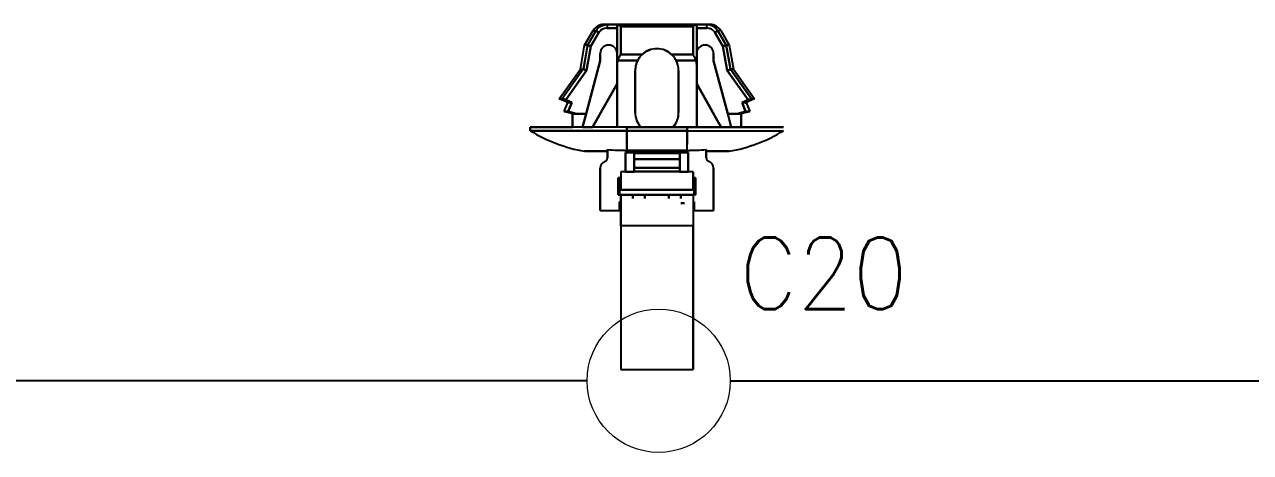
# Model space of a CAD drawing. Header units: inches. Extents: x 47316 to 59086, y 3141 to 11743.
# Drawn here: x 51262.95 to 51305.76, y 4502.05 to 4516.98 of the extents above; entities that cross this region are included whole.
import ezdxf

# ---------------------------------------------------------------- set-up
doc = ezdxf.new("R2010")
doc.units = ezdxf.units.IN
doc.header["$MEASUREMENT"] = 0
doc.layers.add('_BLACK_HOLE', color=7, linetype='Continuous')
doc.styles.get("Standard").update_dxf_attribs({"font": ''})
doc.styles.get('Standard').set_extended_font_data('SimSun')
doc.linetypes.add('_VH_OTCON', pattern='A,0.0001,[7,VeSys.shx,S=0.1,R=0,X=0,Y=0],-0.4,[7,VeSys.shx,S=0.1,R=0,X=0,Y=0],-0.4,["X",Standard,S=1,R=0,X=-0.5,Y=-0.5],-0.0001,[7,VeSys.shx,S=0.1,R=0,X=0,Y=0],-0.4', length=1.2002)

msp = doc.modelspace()

# ---------------------------------------------------------------- linework, layer by layer
at = {"layer": '_BLACK_HOLE', "ltscale": 0.034946}
for p, q in [((51282.509, 4516.26), (51282.807, 4516.767)), ((51287.262, 4516.767), (51287.56, 4516.26))]:
    msp.add_line(p, q, dxfattribs=at)
at = {"layer": '_BLACK_HOLE', "ltscale": 0.034208}
for p, q in [((51282.906, 4516.756), (51282.613, 4516.26)), ((51287.163, 4516.756), (51287.455, 4516.26))]:
    msp.add_line(p, q, dxfattribs=at)
at = {"layer": '_BLACK_HOLE', "ltscale": 0.034163}
for p, q in [((51282.906, 4516.756), (51282.616, 4516.259)), ((51287.453, 4516.259), (51287.163, 4516.756))]:
    msp.add_line(p, q, dxfattribs=at)
at = {"layer": '_BLACK_HOLE', "ltscale": 0.0329}
for p, q in [((51282.728, 4516.218), (51283.008, 4516.696)), ((51283.008, 4516.696), (51282.728, 4516.218)), ((51287.341, 4516.218), (51287.06, 4516.696)), ((51287.06, 4516.696), (51287.341, 4516.218))]:
    msp.add_line(p, q, dxfattribs=at)
at = {"layer": '_BLACK_HOLE', "ltscale": 0.00587}
msp.add_line((51282.807, 4516.768), (51282.905, 4516.756), dxfattribs=at)
at = {"layer": '_BLACK_HOLE', "ltscale": 0.005865}
for p, q in [((51282.906, 4516.756), (51282.807, 4516.768)), ((51287.261, 4516.768), (51287.163, 4516.756))]:
    msp.add_line(p, q, dxfattribs=at)
at = {"layer": '_BLACK_HOLE'}
for p, q in [((51282.905, 4516.756), (51282.977, 4516.848)), ((51282.906, 4516.756), (51282.962, 4516.833)), ((51282.962, 4516.833), (51283.033, 4516.894)), ((51282.977, 4516.848), (51283.07, 4516.917)), ((51283.033, 4516.894), (51283.136, 4516.947)), ((51283.07, 4516.917), (51283.177, 4516.96)), ((51283.136, 4516.947), (51283.292, 4516.975)), ((51283.177, 4516.96), (51283.292, 4516.975)), ((51286.776, 4516.975), (51286.892, 4516.96)), ((51286.776, 4516.975), (51286.89, 4516.961)), ((51286.89, 4516.961), (51286.997, 4516.918)), ((51286.892, 4516.96), (51287, 4516.916)), ((51286.997, 4516.918), (51287.074, 4516.865)), ((51287, 4516.916), (51287.092, 4516.847)), ((51287.074, 4516.865), (51287.163, 4516.756)), ((51287.092, 4516.847), (51287.163, 4516.756)), ((51284.524, 4515.936), (51284.675, 4516.043)), ((51284.675, 4516.043), (51284.761, 4516.083)), ((51285.308, 4516.083), (51285.394, 4516.043)), ((51285.394, 4516.043), (51285.544, 4515.936))]:
    msp.add_line(p, q, dxfattribs=at)
at = {"layer": '_BLACK_HOLE', "ltscale": 0.007092}
for p, q in [((51282.906, 4516.756), (51283.008, 4516.696)), ((51283.008, 4516.696), (51282.906, 4516.756)), ((51287.06, 4516.696), (51287.163, 4516.756)), ((51287.163, 4516.756), (51287.06, 4516.696))]:
    msp.add_line(p, q, dxfattribs=at)
at = {"layer": '_BLACK_HOLE', "ltscale": 0.007248}
msp.add_line((51283.292, 4516.975), (51283.17, 4516.975), dxfattribs=at)
at = {"layer": '_BLACK_HOLE', "ltscale": 0.001605}
msp.add_line((51283.204, 4516.975), (51283.177, 4516.975), dxfattribs=at)
at = {"layer": '_BLACK_HOLE', "ltscale": 0.006183}
msp.add_line((51283.188, 4516.975), (51283.292, 4516.975), dxfattribs=at)
at = {"layer": '_BLACK_HOLE', "ltscale": 0.004422}
msp.add_line((51283.292, 4516.975), (51283.218, 4516.975), dxfattribs=at)
at = {"layer": '_BLACK_HOLE', "ltscale": 0.012915}
msp.add_line((51283.218, 4516.975), (51283.435, 4516.975), dxfattribs=at)
at = {"layer": '_BLACK_HOLE', "ltscale": 0.020941}
for p, q in [((51283.292, 4516.975), (51283.645, 4516.975)), ((51283.645, 4516.975), (51283.292, 4516.975)), ((51283.292, 4516.849), (51283.645, 4516.849)), ((51283.645, 4516.849), (51283.292, 4516.849)), ((51286.424, 4516.975), (51286.776, 4516.975)), ((51286.776, 4516.975), (51286.424, 4516.975)), ((51286.776, 4516.849), (51286.424, 4516.849)), ((51286.424, 4516.849), (51286.776, 4516.849))]:
    msp.add_line(p, q, dxfattribs=at)
at = {"layer": '_BLACK_HOLE', "ltscale": 0.0075}
for p, q in [((51283.292, 4516.975), (51283.292, 4516.849)), ((51283.292, 4516.975), (51283.292, 4516.849)), ((51286.424, 4516.975), (51286.424, 4516.849)), ((51286.776, 4516.849), (51286.776, 4516.975)), ((51286.776, 4516.849), (51286.776, 4516.975)), ((51280.614, 4513.271), (51280.614, 4513.397)), ((51280.614, 4513.397), (51280.614, 4513.271)), ((51283.982, 4513.397), (51283.982, 4513.271)), ((51283.982, 4513.271), (51283.982, 4513.397)), ((51286.087, 4513.271), (51286.087, 4513.397)), ((51286.087, 4513.397), (51286.087, 4513.271)), ((51284.192, 4510.913), (51284.192, 4511.039)), ((51284.192, 4511.039), (51284.192, 4510.913)), ((51284.613, 4511.039), (51284.613, 4510.913)), ((51284.613, 4510.913), (51284.613, 4511.039)), ((51285.455, 4510.913), (51285.455, 4511.039)), ((51285.455, 4511.039), (51285.455, 4510.913)), ((51285.874, 4510.746), (51286, 4510.746)), ((51286, 4510.746), (51285.874, 4510.746)), ((51285.876, 4511.039), (51285.876, 4510.913)), ((51285.876, 4510.913), (51285.876, 4511.039))]:
    msp.add_line(p, q, dxfattribs=at)
at = {"layer": '_BLACK_HOLE', "ltscale": 0.012512}
for p, q in [((51283.435, 4516.975), (51283.646, 4516.975)), ((51286.423, 4516.975), (51286.633, 4516.975))]:
    msp.add_line(p, q, dxfattribs=at)
at = {"layer": '_BLACK_HOLE', "ltscale": 0.082565}
for p, q in [((51283.645, 4515.585), (51283.645, 4516.975)), ((51283.645, 4516.975), (51283.645, 4515.585)), ((51286.424, 4516.975), (51286.424, 4515.585)), ((51286.424, 4515.585), (51286.424, 4516.975))]:
    msp.add_line(p, q, dxfattribs=at)
at = {"layer": '_BLACK_HOLE', "ltscale": 0.000995}
for p, q in [((51283.645, 4516.975), (51283.662, 4516.975)), ((51283.662, 4516.975), (51283.645, 4516.975)), ((51286.407, 4516.975), (51286.424, 4516.975)), ((51286.424, 4516.975), (51286.407, 4516.975))]:
    msp.add_line(p, q, dxfattribs=at)
at = {"layer": '_BLACK_HOLE', "ltscale": 0.000399}
msp.add_line((51283.667, 4516.975), (51283.66, 4516.975), dxfattribs=at)
at = {"layer": '_BLACK_HOLE', "ltscale": 0.163214}
msp.add_line((51283.66, 4516.975), (51286.409, 4516.975), dxfattribs=at)
at = {"layer": '_BLACK_HOLE', "ltscale": 0.163013}
msp.add_line((51286.407, 4516.975), (51283.662, 4516.975), dxfattribs=at)
at = {"layer": '_BLACK_HOLE', "ltscale": 0.15}
for p, q in [((51283.771, 4516.912), (51286.297, 4516.912)), ((51286.297, 4516.912), (51283.771, 4516.912)), ((51286.297, 4511.839), (51283.771, 4511.839)), ((51286.297, 4511.839), (51283.771, 4511.839)), ((51283.771, 4511.208), (51286.297, 4511.208)), ((51286.297, 4511.208), (51283.771, 4511.208)), ((51286.297, 4509.949), (51283.771, 4509.949)), ((51286.297, 4509.949), (51283.771, 4509.949)), ((51283.771, 4504.949), (51286.297, 4504.949))]:
    msp.add_line(p, q, dxfattribs=at)
at = {"layer": '_BLACK_HOLE', "ltscale": 0.057954}
for p, q in [((51283.771, 4516.912), (51283.771, 4515.936)), ((51283.771, 4515.936), (51283.771, 4516.912)), ((51286.297, 4515.936), (51286.297, 4516.912)), ((51286.297, 4516.912), (51286.297, 4515.936))]:
    msp.add_line(p, q, dxfattribs=at)
at = {"layer": '_BLACK_HOLE', "ltscale": 0.052501}
msp.add_line((51286.424, 4516.849), (51286.424, 4515.965), dxfattribs=at)
at = {"layer": '_BLACK_HOLE', "ltscale": 0.015717}
msp.add_line((51286.898, 4516.975), (51286.633, 4516.975), dxfattribs=at)
at = {"layer": '_BLACK_HOLE', "ltscale": 0.015729}
msp.add_line((51286.633, 4516.975), (51286.898, 4516.975), dxfattribs=at)
at = {"layer": '_BLACK_HOLE', "ltscale": 0.005864}
msp.add_line((51287.261, 4516.768), (51287.163, 4516.756), dxfattribs=at)
at = {"layer": '_BLACK_HOLE', "ltscale": 0.05076}
for p, q in [((51282.361, 4515.418), (51282.509, 4516.26)), ((51287.56, 4516.26), (51287.707, 4515.418))]:
    msp.add_line(p, q, dxfattribs=at)
at = {"layer": '_BLACK_HOLE', "ltscale": 0.050769}
msp.add_line((51282.616, 4516.259), (51282.465, 4515.418), dxfattribs=at)
at = {"layer": '_BLACK_HOLE', "ltscale": 0.050773}
for p, q in [((51282.616, 4516.259), (51282.468, 4515.417)), ((51287.601, 4515.417), (51287.453, 4516.259)), ((51287.453, 4516.259), (51287.601, 4515.417))]:
    msp.add_line(p, q, dxfattribs=at)
at = {"layer": '_BLACK_HOLE', "ltscale": 0.006219}
msp.add_line((51282.613, 4516.26), (51282.509, 4516.26), dxfattribs=at)
at = {"layer": '_BLACK_HOLE', "ltscale": 0.006223}
for p, q in [((51282.509, 4516.26), (51282.613, 4516.26)), ((51287.56, 4516.26), (51287.455, 4516.26)), ((51287.56, 4516.26), (51287.455, 4516.26))]:
    msp.add_line(p, q, dxfattribs=at)
at = {"layer": '_BLACK_HOLE', "ltscale": 0.051095}
for p, q in [((51282.579, 4515.371), (51282.728, 4516.218)), ((51282.728, 4516.218), (51282.579, 4515.371)), ((51287.49, 4515.371), (51287.341, 4516.218)), ((51287.341, 4516.218), (51287.49, 4515.371))]:
    msp.add_line(p, q, dxfattribs=at)
at = {"layer": '_BLACK_HOLE', "ltscale": 0.000128}
for p, q in [((51282.613, 4516.26), (51282.616, 4516.26)), ((51282.616, 4516.26), (51282.613, 4516.26)), ((51287.453, 4516.26), (51287.455, 4516.26))]:
    msp.add_line(p, q, dxfattribs=at)
at = {"layer": '_BLACK_HOLE', "ltscale": 0.00266}
for p, q in [((51282.616, 4516.259), (51282.658, 4516.244)), ((51287.411, 4516.244), (51287.453, 4516.259))]:
    msp.add_line(p, q, dxfattribs=at)
at = {"layer": '_BLACK_HOLE', "ltscale": 0.002806}
for p, q in [((51282.66, 4516.243), (51282.616, 4516.259)), ((51287.453, 4516.259), (51287.409, 4516.243))]:
    msp.add_line(p, q, dxfattribs=at)
at = {"layer": '_BLACK_HOLE', "ltscale": 0.004276}
for p, q in [((51282.66, 4516.243), (51282.728, 4516.218)), ((51282.728, 4516.218), (51282.66, 4516.243)), ((51287.409, 4516.243), (51287.341, 4516.218)), ((51287.341, 4516.218), (51287.409, 4516.243))]:
    msp.add_line(p, q, dxfattribs=at)
at = {"layer": '_BLACK_HOLE', "ltscale": 0.014999}
for p, q in [((51283.056, 4515.965), (51283.056, 4515.712)), ((51283.056, 4515.965), (51283.056, 4515.712)), ((51283.056, 4515.712), (51283.056, 4515.965)), ((51287.013, 4515.965), (51287.013, 4515.712)), ((51287.013, 4515.712), (51287.013, 4515.965))]:
    msp.add_line(p, q, dxfattribs=at)
at = {"layer": '_BLACK_HOLE', "ltscale": 0.002635}
for p, q in [((51283.667, 4515.726), (51283.682, 4515.768)), ((51286.387, 4515.768), (51286.402, 4515.726))]:
    msp.add_line(p, q, dxfattribs=at)
at = {"layer": '_BLACK_HOLE', "ltscale": 0.002634}
for p, q in [((51283.682, 4515.768), (51283.667, 4515.726)), ((51286.402, 4515.726), (51286.387, 4515.768))]:
    msp.add_line(p, q, dxfattribs=at)
at = {"layer": '_BLACK_HOLE', "ltscale": 0.044711}
for p, q in [((51283.771, 4515.936), (51284.524, 4515.936)), ((51284.524, 4515.936), (51283.771, 4515.936)), ((51285.544, 4515.936), (51286.297, 4515.936)), ((51286.297, 4515.936), (51285.544, 4515.936))]:
    msp.add_line(p, q, dxfattribs=at)
at = {"layer": '_BLACK_HOLE', "ltscale": 0.000598}
msp.add_line((51284.524, 4515.936), (51284.517, 4515.929), dxfattribs=at)
at = {"layer": '_BLACK_HOLE', "ltscale": 0.001863}
msp.add_line((51285.567, 4515.915), (51285.544, 4515.937), dxfattribs=at)
at = {"layer": '_BLACK_HOLE', "ltscale": 0.000505}
msp.add_line((51285.544, 4515.936), (51285.551, 4515.93), dxfattribs=at)
at = {"layer": '_BLACK_HOLE', "ltscale": 0.005516}
msp.add_line((51286.424, 4515.965), (51286.424, 4515.872), dxfattribs=at)
at = {"layer": '_BLACK_HOLE', "ltscale": 0.008279}
msp.add_line((51286.424, 4515.872), (51286.424, 4515.733), dxfattribs=at)
at = {"layer": '_BLACK_HOLE', "ltscale": 0.075271}
for p, q in [((51281.625, 4514.386), (51282.361, 4515.418)), ((51282.465, 4515.418), (51281.728, 4514.386)), ((51288.34, 4514.386), (51287.604, 4515.418)), ((51287.604, 4515.418), (51288.34, 4514.386)), ((51287.707, 4515.418), (51288.444, 4514.386))]:
    msp.add_line(p, q, dxfattribs=at)
at = {"layer": '_BLACK_HOLE', "ltscale": 0.075264}
msp.add_line((51282.465, 4515.418), (51281.729, 4514.386), dxfattribs=at)
at = {"layer": '_BLACK_HOLE', "ltscale": 0.074459}
for p, q in [((51281.85, 4514.35), (51282.579, 4515.371)), ((51282.579, 4515.371), (51281.85, 4514.35)), ((51288.218, 4514.35), (51287.49, 4515.371)), ((51287.49, 4515.371), (51288.218, 4514.35))]:
    msp.add_line(p, q, dxfattribs=at)
at = {"layer": '_BLACK_HOLE', "ltscale": 0.006165}
for p, q in [((51282.361, 4515.418), (51282.465, 4515.418)), ((51282.361, 4515.418), (51282.465, 4515.418)), ((51281.625, 4514.386), (51281.728, 4514.386))]:
    msp.add_line(p, q, dxfattribs=at)
at = {"layer": '_BLACK_HOLE', "ltscale": 0.002621}
for p, q in [((51282.509, 4515.4), (51282.468, 4515.417)), ((51282.468, 4515.417), (51282.509, 4515.4)), ((51287.601, 4515.417), (51287.56, 4515.4)), ((51287.56, 4515.4), (51287.601, 4515.417))]:
    msp.add_line(p, q, dxfattribs=at)
at = {"layer": '_BLACK_HOLE', "ltscale": 0.000205}
for p, q in [((51282.512, 4515.399), (51282.509, 4515.4)), ((51282.509, 4515.4), (51282.512, 4515.399)), ((51287.56, 4515.4), (51287.557, 4515.399)), ((51287.557, 4515.399), (51287.56, 4515.4))]:
    msp.add_line(p, q, dxfattribs=at)
at = {"layer": '_BLACK_HOLE', "ltscale": 0.004321}
for p, q in [((51282.579, 4515.371), (51282.512, 4515.399)), ((51282.512, 4515.399), (51282.579, 4515.371)), ((51287.557, 4515.399), (51287.49, 4515.371)), ((51287.49, 4515.371), (51287.557, 4515.399))]:
    msp.add_line(p, q, dxfattribs=at)
at = {"layer": '_BLACK_HOLE', "ltscale": 0.11383}
for p, q in [((51283.056, 4515.712), (51282.563, 4513.86)), ((51282.563, 4513.86), (51283.056, 4515.712)), ((51287.013, 4515.712), (51287.506, 4513.86)), ((51287.506, 4513.86), (51287.013, 4515.712))]:
    msp.add_line(p, q, dxfattribs=at)
at = {"layer": '_BLACK_HOLE', "ltscale": 0.039936}
for p, q in [((51283.645, 4515.585), (51283.645, 4514.913)), ((51283.645, 4514.913), (51283.645, 4515.585)), ((51286.424, 4514.913), (51286.424, 4515.585)), ((51286.424, 4515.585), (51286.424, 4514.913))]:
    msp.add_line(p, q, dxfattribs=at)
at = {"layer": '_BLACK_HOLE', "ltscale": 0.041339}
for p, q in [((51284.363, 4515.726), (51283.667, 4515.726)), ((51283.667, 4515.726), (51284.363, 4515.726)), ((51286.402, 4515.726), (51285.706, 4515.726)), ((51285.706, 4515.726), (51286.402, 4515.726))]:
    msp.add_line(p, q, dxfattribs=at)
at = {"layer": '_BLACK_HOLE', "ltscale": 0.0875}
for p, q in [((51284.277, 4513.902), (51284.277, 4515.376)), ((51284.277, 4515.376), (51284.277, 4513.902)), ((51284.277, 4515.376), (51284.277, 4513.902)), ((51285.792, 4515.376), (51285.792, 4513.902)), ((51285.792, 4513.902), (51285.792, 4515.376)), ((51287.981, 4513.397), (51289.455, 4513.397))]:
    msp.add_line(p, q, dxfattribs=at)
at = {"layer": '_BLACK_HOLE', "ltscale": 0.048712}
msp.add_line((51286.424, 4515.733), (51286.424, 4514.913), dxfattribs=at)
at = {"layer": '_BLACK_HOLE', "ltscale": 0.006168}
for p, q in [((51287.604, 4515.418), (51287.707, 4515.418)), ((51287.707, 4515.418), (51287.604, 4515.418))]:
    msp.add_line(p, q, dxfattribs=at)
at = {"layer": '_BLACK_HOLE', "ltscale": 0.064963}
msp.add_line((51283.107, 4513.96), (51283.645, 4514.913), dxfattribs=at)
at = {"layer": '_BLACK_HOLE', "ltscale": 0.061156}
for p, q in [((51283.645, 4514.913), (51283.139, 4514.016)), ((51286.93, 4514.016), (51286.424, 4514.913))]:
    msp.add_line(p, q, dxfattribs=at)
at = {"layer": '_BLACK_HOLE', "ltscale": 0.061161}
msp.add_line((51283.139, 4514.016), (51283.645, 4514.913), dxfattribs=at)
at = {"layer": '_BLACK_HOLE', "ltscale": 0.089999}
for p, q in [((51283.645, 4514.913), (51283.645, 4513.397)), ((51283.645, 4513.397), (51283.645, 4514.913)), ((51286.424, 4513.397), (51286.424, 4514.913)), ((51286.424, 4514.913), (51286.424, 4513.397))]:
    msp.add_line(p, q, dxfattribs=at)
at = {"layer": '_BLACK_HOLE', "ltscale": 0.065039}
msp.add_line((51286.424, 4514.913), (51286.962, 4513.959), dxfattribs=at)
at = {"layer": '_BLACK_HOLE', "ltscale": 0.06116}
msp.add_line((51286.424, 4514.913), (51286.93, 4514.016), dxfattribs=at)
at = {"layer": '_BLACK_HOLE', "ltscale": 0.040697}
msp.add_line((51286.424, 4514.756), (51286.424, 4514.071), dxfattribs=at)
at = {"layer": '_BLACK_HOLE', "ltscale": 0.040701}
msp.add_line((51286.424, 4514.071), (51286.424, 4514.756), dxfattribs=at)
at = {"layer": '_BLACK_HOLE', "ltscale": 0.006177}
msp.add_line((51281.729, 4514.386), (51281.625, 4514.386), dxfattribs=at)
at = {"layer": '_BLACK_HOLE', "ltscale": 0.019025}
msp.add_line((51281.919, 4514.26), (51281.625, 4514.386), dxfattribs=at)
at = {"layer": '_BLACK_HOLE', "ltscale": 0.020195}
for p, q in [((51281.793, 4513.944), (51281.919, 4514.26)), ((51281.935, 4513.944), (51282.061, 4514.26)), ((51282.061, 4514.26), (51281.935, 4513.944)), ((51288.134, 4513.944), (51288.008, 4514.26)), ((51288.008, 4514.26), (51288.134, 4513.944)), ((51288.15, 4514.26), (51288.276, 4513.944))]:
    msp.add_line(p, q, dxfattribs=at)
at = {"layer": '_BLACK_HOLE', "ltscale": 0.013619}
for p, q in [((51282.061, 4514.26), (51281.85, 4514.35)), ((51281.85, 4514.35), (51282.061, 4514.26)), ((51288.008, 4514.26), (51288.218, 4514.35)), ((51288.218, 4514.35), (51288.008, 4514.26))]:
    msp.add_line(p, q, dxfattribs=at)
at = {"layer": '_BLACK_HOLE', "ltscale": 0.000327}
msp.add_line((51281.925, 4514.26), (51281.919, 4514.26), dxfattribs=at)
at = {"layer": '_BLACK_HOLE', "ltscale": 0.008441}
for p, q in [((51281.919, 4514.26), (51282.061, 4514.26)), ((51282.087, 4513.86), (51282.23, 4513.86)), ((51282.23, 4513.86), (51282.087, 4513.86))]:
    msp.add_line(p, q, dxfattribs=at)
at = {"layer": '_BLACK_HOLE', "ltscale": 0.008429}
for p, q in [((51282.061, 4514.26), (51281.919, 4514.26)), ((51288.134, 4513.944), (51288.276, 4513.944))]:
    msp.add_line(p, q, dxfattribs=at)
at = {"layer": '_BLACK_HOLE', "ltscale": 0.00033}
for p, q in [((51281.919, 4514.26), (51281.925, 4514.26)), ((51282.093, 4513.86), (51282.087, 4513.86)), ((51287.981, 4513.86), (51287.976, 4513.86))]:
    msp.add_line(p, q, dxfattribs=at)
at = {"layer": '_BLACK_HOLE', "ltscale": 0.001593}
msp.add_line((51281.951, 4514.26), (51281.925, 4514.26), dxfattribs=at)
at = {"layer": '_BLACK_HOLE', "ltscale": 0.003809}
msp.add_line((51281.925, 4514.26), (51281.989, 4514.26), dxfattribs=at)
at = {"layer": '_BLACK_HOLE', "ltscale": 0.004291}
msp.add_line((51281.989, 4514.26), (51282.061, 4514.26), dxfattribs=at)
at = {"layer": '_BLACK_HOLE', "ltscale": 0.004715}
msp.add_line((51288.008, 4514.26), (51288.087, 4514.26), dxfattribs=at)
at = {"layer": '_BLACK_HOLE', "ltscale": 0.004687}
msp.add_line((51288.086, 4514.26), (51288.008, 4514.26), dxfattribs=at)
at = {"layer": '_BLACK_HOLE', "ltscale": 0.00282}
for p, q in [((51288.134, 4514.26), (51288.086, 4514.26)), ((51281.856, 4513.944), (51281.809, 4513.944))]:
    msp.add_line(p, q, dxfattribs=at)
at = {"layer": '_BLACK_HOLE', "ltscale": 0.002832}
msp.add_line((51288.087, 4514.26), (51288.135, 4514.26), dxfattribs=at)
at = {"layer": '_BLACK_HOLE', "ltscale": 0.002856}
msp.add_line((51288.144, 4514.26), (51288.096, 4514.26), dxfattribs=at)
at = {"layer": '_BLACK_HOLE', "ltscale": 0.002869}
msp.add_line((51288.096, 4514.26), (51288.144, 4514.26), dxfattribs=at)
at = {"layer": '_BLACK_HOLE', "ltscale": 0.000912}
for p, q in [((51288.149, 4514.26), (51288.134, 4514.26)), ((51281.809, 4513.944), (51281.793, 4513.944))]:
    msp.add_line(p, q, dxfattribs=at)
at = {"layer": '_BLACK_HOLE', "ltscale": 0.0009}
msp.add_line((51288.135, 4514.26), (51288.15, 4514.26), dxfattribs=at)
at = {"layer": '_BLACK_HOLE', "ltscale": 0.019}
msp.add_line((51288.444, 4514.386), (51288.15, 4514.26), dxfattribs=at)
at = {"layer": '_BLACK_HOLE', "ltscale": 0.005222}
msp.add_line((51288.428, 4514.386), (51288.34, 4514.386), dxfattribs=at)
at = {"layer": '_BLACK_HOLE', "ltscale": 0.005249}
msp.add_line((51288.428, 4514.386), (51288.34, 4514.386), dxfattribs=at)
at = {"layer": '_BLACK_HOLE', "ltscale": 0.000903}
msp.add_line((51288.443, 4514.386), (51288.428, 4514.386), dxfattribs=at)
at = {"layer": '_BLACK_HOLE', "ltscale": 0.000916}
msp.add_line((51288.443, 4514.386), (51288.428, 4514.386), dxfattribs=at)
at = {"layer": '_BLACK_HOLE', "ltscale": 4.3e-05}
msp.add_line((51288.444, 4514.386), (51288.443, 4514.386), dxfattribs=at)
at = {"layer": '_BLACK_HOLE', "ltscale": 4.9e-05}
msp.add_line((51288.444, 4514.386), (51288.443, 4514.386), dxfattribs=at)
at = {"layer": '_BLACK_HOLE', "ltscale": 0.000925}
msp.add_line((51281.793, 4513.944), (51281.809, 4513.944), dxfattribs=at)
at = {"layer": '_BLACK_HOLE', "ltscale": 0.018174}
msp.add_line((51282.087, 4513.86), (51281.793, 4513.944), dxfattribs=at)
at = {"layer": '_BLACK_HOLE', "ltscale": 0.002823}
msp.add_line((51281.809, 4513.944), (51281.856, 4513.944), dxfattribs=at)
at = {"layer": '_BLACK_HOLE', "ltscale": 0.004681}
for p, q in [((51281.856, 4513.944), (51281.935, 4513.944)), ((51281.935, 4513.944), (51281.856, 4513.944))]:
    msp.add_line(p, q, dxfattribs=at)
at = {"layer": '_BLACK_HOLE', "ltscale": 0.018199}
for p, q in [((51282.23, 4513.86), (51281.935, 4513.944)), ((51281.935, 4513.944), (51282.23, 4513.86)), ((51287.839, 4513.86), (51288.134, 4513.944)), ((51288.134, 4513.944), (51287.839, 4513.86))]:
    msp.add_line(p, q, dxfattribs=at)
at = {"layer": '_BLACK_HOLE', "ltscale": 0.008432}
msp.add_line((51282.229, 4513.86), (51282.087, 4513.86), dxfattribs=at)
at = {"layer": '_BLACK_HOLE', "ltscale": 0.027499}
for p, q in [((51282.087, 4513.86), (51282.087, 4513.397)), ((51282.087, 4513.397), (51282.087, 4513.86)), ((51287.981, 4513.86), (51287.981, 4513.397)), ((51287.981, 4513.397), (51287.981, 4513.86))]:
    msp.add_line(p, q, dxfattribs=at)
at = {"layer": '_BLACK_HOLE', "ltscale": 0.000342}
for p, q in [((51282.087, 4513.86), (51282.093, 4513.86)), ((51287.976, 4513.86), (51287.981, 4513.86))]:
    msp.add_line(p, q, dxfattribs=at)
at = {"layer": '_BLACK_HOLE', "ltscale": 0.000286}
for p, q in [((51282.089, 4513.861), (51282.093, 4513.86)), ((51282.093, 4513.86), (51282.089, 4513.861))]:
    msp.add_line(p, q, dxfattribs=at)
at = {"layer": '_BLACK_HOLE', "ltscale": 0.002209}
msp.add_line((51282.13, 4513.86), (51282.093, 4513.86), dxfattribs=at)
at = {"layer": '_BLACK_HOLE', "ltscale": 0.003674}
for p, q in [((51282.093, 4513.86), (51282.155, 4513.86)), ((51287.914, 4513.86), (51287.976, 4513.86))]:
    msp.add_line(p, q, dxfattribs=at)
at = {"layer": '_BLACK_HOLE', "ltscale": 0.00434}
msp.add_line((51282.155, 4513.86), (51282.228, 4513.86), dxfattribs=at)
at = {"layer": '_BLACK_HOLE', "ltscale": 0.019785}
for p, q in [((51282.563, 4513.86), (51282.23, 4513.86)), ((51282.23, 4513.86), (51282.563, 4513.86)), ((51287.506, 4513.86), (51287.839, 4513.86)), ((51287.839, 4513.86), (51287.506, 4513.86))]:
    msp.add_line(p, q, dxfattribs=at)
at = {"layer": '_BLACK_HOLE', "ltscale": 0.028456}
for p, q in [((51282.563, 4513.86), (51282.44, 4513.397)), ((51282.44, 4513.397), (51282.563, 4513.86)), ((51287.506, 4513.86), (51287.629, 4513.397)), ((51287.629, 4513.397), (51287.506, 4513.86))]:
    msp.add_line(p, q, dxfattribs=at)
at = {"layer": '_BLACK_HOLE', "ltscale": 0.015242}
for p, q in [((51282.915, 4513.62), (51282.789, 4513.397)), ((51287.28, 4513.397), (51287.154, 4513.62))]:
    msp.add_line(p, q, dxfattribs=at)
at = {"layer": '_BLACK_HOLE', "ltscale": 0.015215}
msp.add_line((51282.789, 4513.397), (51282.915, 4513.62), dxfattribs=at)
at = {"layer": '_BLACK_HOLE', "ltscale": 0.026985}
for p, q in [((51283.139, 4514.016), (51282.915, 4513.62)), ((51287.154, 4513.62), (51286.93, 4514.016))]:
    msp.add_line(p, q, dxfattribs=at)
at = {"layer": '_BLACK_HOLE', "ltscale": 0.02701}
msp.add_line((51282.915, 4513.62), (51283.139, 4514.016), dxfattribs=at)
at = {"layer": '_BLACK_HOLE', "ltscale": 0.02697}
msp.add_line((51286.93, 4514.016), (51287.154, 4513.62), dxfattribs=at)
at = {"layer": '_BLACK_HOLE', "ltscale": 0.015289}
msp.add_line((51287.154, 4513.62), (51287.28, 4513.396), dxfattribs=at)
at = {"layer": '_BLACK_HOLE', "ltscale": 0.006299}
msp.add_line((51287.839, 4513.86), (51287.945, 4513.86), dxfattribs=at)
at = {"layer": '_BLACK_HOLE', "ltscale": 0.006305}
msp.add_line((51287.945, 4513.86), (51287.839, 4513.86), dxfattribs=at)
at = {"layer": '_BLACK_HOLE', "ltscale": 0.00329}
msp.add_line((51287.858, 4513.86), (51287.914, 4513.86), dxfattribs=at)
at = {"layer": '_BLACK_HOLE', "ltscale": 0.006641}
msp.add_line((51287.981, 4513.86), (51287.87, 4513.86), dxfattribs=at)
at = {"layer": '_BLACK_HOLE', "ltscale": 0.001825}
msp.add_line((51287.976, 4513.86), (51287.945, 4513.86), dxfattribs=at)
at = {"layer": '_BLACK_HOLE', "ltscale": 0.002142}
msp.add_line((51287.945, 4513.86), (51287.981, 4513.86), dxfattribs=at)
at = {"layer": '_BLACK_HOLE', "ltscale": 0.002136}
msp.add_line((51287.981, 4513.86), (51287.945, 4513.86), dxfattribs=at)
at = {"layer": '_BLACK_HOLE', "ltscale": 0.018183}
msp.add_line((51288.276, 4513.944), (51287.981, 4513.86), dxfattribs=at)
at = {"layer": '_BLACK_HOLE', "ltscale": 0.008438}
msp.add_line((51288.276, 4513.944), (51288.134, 4513.944), dxfattribs=at)
at = {"layer": '_BLACK_HOLE', "ltscale": 0.002185}
msp.add_line((51288.206, 4513.944), (51288.243, 4513.944), dxfattribs=at)
at = {"layer": '_BLACK_HOLE', "ltscale": 0.087396}
for p, q in [((51280.614, 4513.397), (51282.086, 4513.397)), ((51280.614, 4513.397), (51282.086, 4513.397)), ((51289.455, 4513.397), (51287.983, 4513.397))]:
    msp.add_line(p, q, dxfattribs=at)
at = {"layer": '_BLACK_HOLE', "ltscale": 0.2}
for p, q in [((51283.982, 4513.397), (51280.614, 4513.397)), ((51283.982, 4513.397), (51280.614, 4513.397)), ((51280.614, 4513.271), (51283.982, 4513.271)), ((51283.982, 4513.271), (51280.614, 4513.271)), ((51286.087, 4513.397), (51289.455, 4513.397)), ((51289.455, 4513.397), (51286.087, 4513.397)), ((51286.087, 4513.271), (51289.455, 4513.271)), ((51286.087, 4513.271), (51289.455, 4513.271))]:
    msp.add_line(p, q, dxfattribs=at)
at = {"layer": '_BLACK_HOLE', "ltscale": 0.020602}
for p, q in [((51282.44, 4513.397), (51282.786, 4513.397)), ((51282.44, 4513.397), (51282.786, 4513.397)), ((51287.629, 4513.397), (51287.282, 4513.397))]:
    msp.add_line(p, q, dxfattribs=at)
at = {"layer": '_BLACK_HOLE', "ltscale": 0.125}
for p, q in [((51283.982, 4513.397), (51286.087, 4513.397)), ((51286.087, 4513.397), (51283.982, 4513.397)), ((51283.982, 4513.271), (51286.087, 4513.271)), ((51286.087, 4513.271), (51283.982, 4513.271)), ((51283.982, 4512.588), (51286.087, 4512.588)), ((51286.087, 4512.588), (51283.982, 4512.588))]:
    msp.add_line(p, q, dxfattribs=at)
at = {"layer": '_BLACK_HOLE', "ltscale": 0.02751}
msp.add_line((51283.982, 4513.271), (51283.982, 4512.808), dxfattribs=at)
msp.add_line((51283.982, 4513.271), (51283.982, 4512.808), dxfattribs=at)
at = {"layer": '_BLACK_HOLE', "ltscale": 0.040569}
for p, q in [((51283.982, 4513.271), (51283.982, 4512.588)), ((51286.087, 4512.588), (51286.087, 4513.271))]:
    msp.add_line(p, q, dxfattribs=at)
at = {"layer": '_BLACK_HOLE', "ltscale": 0.040567}
for p, q in [((51283.982, 4512.588), (51283.982, 4513.271)), ((51286.087, 4512.588), (51286.087, 4513.271))]:
    msp.add_line(p, q, dxfattribs=at)
at = {"layer": '_BLACK_HOLE', "ltscale": 0.035001}
for p, q in [((51286.087, 4513.397), (51286.087, 4512.808)), ((51286.087, 4513.397), (51286.087, 4512.808)), ((51283.687, 4511.629), (51283.687, 4511.039)), ((51283.687, 4511.629), (51283.687, 4511.039)), ((51283.687, 4511.039), (51283.687, 4511.629)), ((51286.382, 4511.039), (51286.382, 4511.629)), ((51286.382, 4511.629), (51286.382, 4511.039))]:
    msp.add_line(p, q, dxfattribs=at)
at = {"layer": '_BLACK_HOLE', "ltscale": 0.020749}
msp.add_line((51287.28, 4513.397), (51287.629, 4513.397), dxfattribs=at)
at = {"layer": '_BLACK_HOLE', "ltscale": 0.047501}
for p, q in [((51283.308, 4512.555), (51282.508, 4512.555)), ((51282.508, 4512.555), (51283.308, 4512.555)), ((51287.56, 4512.555), (51286.76, 4512.555)), ((51286.76, 4512.555), (51287.56, 4512.555))]:
    msp.add_line(p, q, dxfattribs=at)
at = {"layer": '_BLACK_HOLE', "ltscale": 0.017476}
for p, q in [((51283.308, 4512.323), (51283.308, 4512.617)), ((51286.76, 4512.323), (51286.76, 4512.617))]:
    msp.add_line(p, q, dxfattribs=at)
at = {"layer": '_BLACK_HOLE', "ltscale": 0.00369}
for p, q in [((51283.308, 4512.555), (51283.308, 4512.617)), ((51286.76, 4512.617), (51286.76, 4512.555))]:
    msp.add_line(p, q, dxfattribs=at)
at = {"layer": '_BLACK_HOLE', "ltscale": 0.017471}
for p, q in [((51283.308, 4512.617), (51283.308, 4512.323)), ((51286.76, 4512.617), (51286.76, 4512.323))]:
    msp.add_line(p, q, dxfattribs=at)
at = {"layer": '_BLACK_HOLE', "ltscale": 0.040002}
for p, q in [((51283.94, 4512.513), (51283.94, 4511.839)), ((51283.94, 4512.513), (51283.94, 4511.839)), ((51283.94, 4511.839), (51283.94, 4512.513)), ((51286.129, 4511.839), (51286.129, 4512.513)), ((51286.129, 4512.513), (51286.129, 4511.839))]:
    msp.add_line(p, q, dxfattribs=at)
at = {"layer": '_BLACK_HOLE', "ltscale": 0.129999}
for p, q in [((51286.129, 4512.513), (51283.94, 4512.513)), ((51283.94, 4512.513), (51286.129, 4512.513))]:
    msp.add_line(p, q, dxfattribs=at)
at = {"layer": '_BLACK_HOLE', "ltscale": 0.013841}
for p, q in [((51284.235, 4512.28), (51284.235, 4512.513)), ((51285.834, 4512.513), (51285.834, 4512.28))]:
    msp.add_line(p, q, dxfattribs=at)
at = {"layer": '_BLACK_HOLE', "ltscale": 0.001447}
msp.add_line((51284.235, 4512.489), (51284.235, 4512.513), dxfattribs=at)
at = {"layer": '_BLACK_HOLE', "ltscale": 0.012407}
for p, q in [((51284.235, 4512.489), (51284.235, 4512.28)), ((51285.834, 4512.489), (51285.834, 4512.28))]:
    msp.add_line(p, q, dxfattribs=at)
at = {"layer": '_BLACK_HOLE', "ltscale": 0.095001}
for p, q in [((51284.235, 4512.489), (51285.834, 4512.489)), ((51284.235, 4512.28), (51285.834, 4512.28)), ((51285.834, 4512.28), (51284.235, 4512.28)), ((51285.834, 4511.979), (51284.235, 4511.979)), ((51284.235, 4511.979), (51285.834, 4511.979)), ((51285.834, 4511.854), (51284.235, 4511.854)), ((51284.235, 4511.854), (51285.834, 4511.854))]:
    msp.add_line(p, q, dxfattribs=at)
at = {"layer": '_BLACK_HOLE', "ltscale": 0.014789}
msp.add_line((51285.834, 4512.264), (51285.834, 4512.513), dxfattribs=at)
at = {"layer": '_BLACK_HOLE', "ltscale": 0.013786}
msp.add_line((51286.76, 4512.555), (51286.76, 4512.323), dxfattribs=at)
at = {"layer": '_BLACK_HOLE', "ltscale": 0.064999}
for p, q in [((51283.056, 4510.871), (51283.056, 4511.966)), ((51283.056, 4511.966), (51283.056, 4510.871)), ((51287.013, 4510.871), (51287.013, 4511.966)), ((51287.013, 4510.871), (51287.013, 4511.966))]:
    msp.add_line(p, q, dxfattribs=at)
at = {"layer": '_BLACK_HOLE', "ltscale": 0.017839}
for p, q in [((51284.235, 4512.28), (51284.235, 4511.979)), ((51284.235, 4511.979), (51284.235, 4512.28)), ((51285.834, 4512.28), (51285.834, 4511.979)), ((51285.834, 4511.979), (51285.834, 4512.28))]:
    msp.add_line(p, q, dxfattribs=at)
at = {"layer": '_BLACK_HOLE', "ltscale": 0.007443}
for p, q in [((51284.235, 4511.979), (51284.235, 4511.854)), ((51284.235, 4511.854), (51284.235, 4511.979)), ((51285.834, 4511.979), (51285.834, 4511.854)), ((51285.834, 4511.854), (51285.834, 4511.979))]:
    msp.add_line(p, q, dxfattribs=at)
at = {"layer": '_BLACK_HOLE', "ltscale": 0.023952}
msp.add_line((51285.834, 4512.243), (51285.834, 4511.839), dxfattribs=at)
at = {"layer": '_BLACK_HOLE', "ltscale": 0.0625}
msp.add_line((51287.013, 4511.966), (51287.013, 4510.913), dxfattribs=at)
at = {"layer": '_BLACK_HOLE', "ltscale": 0.004999}
for p, q in [((51283.771, 4511.629), (51283.687, 4511.629)), ((51283.687, 4511.629), (51283.771, 4511.629)), ((51286.382, 4511.629), (51286.297, 4511.629)), ((51286.297, 4511.629), (51286.382, 4511.629))]:
    msp.add_line(p, q, dxfattribs=at)
at = {"layer": '_BLACK_HOLE', "ltscale": 0.032501}
for p, q in [((51283.729, 4511.039), (51283.729, 4511.587)), ((51283.729, 4511.587), (51283.729, 4511.039)), ((51286.339, 4511.039), (51286.339, 4511.587)), ((51286.339, 4511.039), (51286.339, 4511.587))]:
    msp.add_line(p, q, dxfattribs=at)
at = {"layer": '_BLACK_HOLE', "ltscale": 0.002499}
for p, q in [((51283.771, 4511.587), (51283.729, 4511.587)), ((51283.729, 4511.587), (51283.771, 4511.587)), ((51283.771, 4511.587), (51283.729, 4511.587)), ((51286.339, 4511.587), (51286.297, 4511.587)), ((51286.297, 4511.587), (51286.339, 4511.587)), ((51286.339, 4511.587), (51286.297, 4511.587)), ((51283.687, 4511.039), (51283.729, 4511.039)), ((51283.729, 4511.039), (51283.687, 4511.039)), ((51283.729, 4511.039), (51283.687, 4511.039)), ((51283.771, 4510.787), (51283.729, 4510.787)), ((51283.729, 4510.787), (51283.771, 4510.787)), ((51286.339, 4510.787), (51286.297, 4510.787)), ((51286.297, 4510.787), (51286.339, 4510.787)), ((51286.382, 4511.039), (51286.339, 4511.039)), ((51286.382, 4511.039), (51286.339, 4511.039)), ((51283.729, 4510.492), (51283.771, 4510.492)), ((51286.297, 4510.492), (51286.339, 4510.492))]:
    msp.add_line(p, q, dxfattribs=at)
at = {"layer": '_BLACK_HOLE', "ltscale": 0.0375}
for p, q in [((51283.771, 4511.839), (51283.771, 4511.208)), ((51283.771, 4511.839), (51283.771, 4511.208)), ((51286.297, 4511.208), (51286.297, 4511.839)), ((51286.297, 4511.839), (51286.297, 4511.208))]:
    msp.add_line(p, q, dxfattribs=at)
at = {"layer": '_BLACK_HOLE', "ltscale": 0.017502}
for p, q in [((51283.94, 4511.839), (51284.235, 4511.839)), ((51285.834, 4511.839), (51286.129, 4511.839))]:
    msp.add_line(p, q, dxfattribs=at)
at = {"layer": '_BLACK_HOLE', "ltscale": 0.00087}
for p, q in [((51284.235, 4511.854), (51284.235, 4511.839)), ((51284.235, 4511.839), (51284.235, 4511.854)), ((51285.834, 4511.854), (51285.834, 4511.839)), ((51285.834, 4511.839), (51285.834, 4511.854))]:
    msp.add_line(p, q, dxfattribs=at)
at = {"layer": '_BLACK_HOLE', "ltscale": 0.002502}
msp.add_line((51286.297, 4511.629), (51286.297, 4511.587), dxfattribs=at)
at = {"layer": '_BLACK_HOLE', "ltscale": 0.010562}
msp.add_line((51286.339, 4511.587), (51286.339, 4511.409), dxfattribs=at)
at = {"layer": '_BLACK_HOLE', "ltscale": 0.021939}
msp.add_line((51286.339, 4511.039), (51286.339, 4511.409), dxfattribs=at)
at = {"layer": '_BLACK_HOLE', "ltscale": 0.022501}
for p, q in [((51283.056, 4510.492), (51283.056, 4510.871)), ((51283.056, 4510.871), (51283.056, 4510.492)), ((51287.013, 4510.492), (51287.013, 4510.871)), ((51287.013, 4510.492), (51287.013, 4510.871))]:
    msp.add_line(p, q, dxfattribs=at)
at = {"layer": '_BLACK_HOLE', "ltscale": 0.154999}
for p, q in [((51286.339, 4511.039), (51283.729, 4511.039)), ((51283.729, 4511.039), (51286.339, 4511.039))]:
    msp.add_line(p, q, dxfattribs=at)
at = {"layer": '_BLACK_HOLE', "ltscale": 0.0175}
for p, q in [((51283.729, 4510.492), (51283.729, 4510.787)), ((51283.729, 4510.787), (51283.729, 4510.492)), ((51286.339, 4510.492), (51286.339, 4510.787)), ((51286.339, 4510.492), (51286.339, 4510.787)), ((51286.339, 4510.787), (51286.339, 4510.492))]:
    msp.add_line(p, q, dxfattribs=at)
at = {"layer": '_BLACK_HOLE', "ltscale": 0.0644}
for p, q in [((51283.771, 4509.949), (51283.771, 4511.033)), ((51283.771, 4511.033), (51283.771, 4509.949)), ((51286.297, 4511.033), (51286.297, 4509.949)), ((51286.297, 4511.033), (51286.297, 4509.949))]:
    msp.add_line(p, q, dxfattribs=at)
at = {"layer": '_BLACK_HOLE', "ltscale": 0.000368}
msp.add_line((51284.192, 4511.033), (51284.192, 4511.039), dxfattribs=at)
at = {"layer": '_BLACK_HOLE', "ltscale": 0.025}
for p, q in [((51284.192, 4511.033), (51284.613, 4511.033)), ((51284.192, 4511.033), (51284.613, 4511.033)), ((51285.455, 4511.039), (51285.876, 4511.039)), ((51285.455, 4511.033), (51285.876, 4511.033)), ((51285.455, 4511.033), (51285.876, 4511.033)), ((51287.013, 4510.913), (51287.013, 4510.492))]:
    msp.add_line(p, q, dxfattribs=at)
at = {"layer": '_BLACK_HOLE', "ltscale": 0.023056}
msp.add_line((51284.225, 4511.039), (51284.613, 4511.039), dxfattribs=at)
at = {"layer": '_BLACK_HOLE', "ltscale": 0.000322}
msp.add_line((51285.455, 4511.039), (51285.455, 4511.034), dxfattribs=at)
at = {"layer": '_BLACK_HOLE', "ltscale": 0.000629}
msp.add_line((51286.371, 4511.039), (51286.382, 4511.039), dxfattribs=at)
at = {"layer": '_BLACK_HOLE', "ltscale": 0.039999}
for p, q in [((51283.056, 4510.492), (51283.729, 4510.492)), ((51283.056, 4510.492), (51283.729, 4510.492)), ((51286.339, 4510.492), (51287.013, 4510.492)), ((51286.339, 4510.492), (51287.013, 4510.492))]:
    msp.add_line(p, q, dxfattribs=at)
at = {"layer": '_BLACK_HOLE', "ltscale": 2.6e-05}
for p, q in [((51283.729, 4510.492), (51283.729, 4510.493)), ((51286.339, 4510.493), (51286.339, 4510.492))]:
    msp.add_line(p, q, dxfattribs=at)
at = {"layer": '_BLACK_HOLE', "ltscale": 0.098454}
msp.add_line((51286.297, 4510.492), (51286.297, 4508.834), dxfattribs=at)
at = {"layer": '_BLACK_HOLE', "ltscale": 0.108633}
msp.add_line((51286.297, 4510.492), (51286.297, 4508.663), dxfattribs=at)
at = {"layer": '_BLACK_HOLE', "ltscale": 0.057913}
msp.add_line((51286.297, 4510.492), (51286.297, 4509.517), dxfattribs=at)
at = {"layer": '_BLACK_HOLE', "ltscale": 0.378893}
msp.add_line((51283.771, 4509.949), (51283.771, 4504.949), dxfattribs=at)
at = {"layer": '_BLACK_HOLE', "ltscale": 0.37888}
msp.add_line((51283.771, 4509.949), (51283.771, 4504.949), dxfattribs=at)
at = {"layer": '_BLACK_HOLE', "ltscale": 0.378897}
msp.add_line((51286.297, 4504.949), (51286.297, 4509.949), dxfattribs=at)
at = {"layer": '_BLACK_HOLE', "ltscale": 0.378905}
msp.add_line((51286.297, 4509.949), (51286.297, 4504.949), dxfattribs=at)
at = {"layer": '_BLACK_HOLE', "ltscale": 0.076392}
msp.add_line((51286.297, 4509.949), (51286.297, 4508.663), dxfattribs=at)
at = {"layer": '_BLACK_HOLE', "ltscale": 0.315749}
msp.add_line((51286.297, 4504.949), (51286.297, 4509.517), dxfattribs=at)
at = {"layer": '_BLACK_HOLE', "ltscale": 0.315758}
msp.add_line((51286.297, 4504.949), (51286.297, 4509.517), dxfattribs=at)
at = {"layer": '_BLACK_HOLE', "ltscale": 0.026669}
msp.add_line((51286.297, 4508.385), (51286.297, 4508.834), dxfattribs=at)
at = {"layer": '_BLACK_HOLE', "linetype": '_VH_OTCON', "lineweight": -3, "ltscale": 5}
for p, q in [((51282.595, 4504.55), (51227.842, 4504.55)), ((51287.595, 4504.55), (51333.667, 4504.55))]:
    msp.add_line(p, q, dxfattribs=at)
at = {"layer": '_BLACK_HOLE', "linetype": 'Continuous', "lineweight": 15}
msp.add_circle((51285.095, 4504.55), 2.5, dxfattribs=at)
at = {"layer": '_BLACK_HOLE'}
for centre, radius, start, end in [((51283.175, 4516.546), 0.43, 90.6574, 148.8475), ((51283.261, 4516.547), 0.294, 133.0347, 149.4711), ((51283.38, 4516.455), 0.443, 136.2971, 147.0928), ((51283.276, 4516.531), 0.315, 117.6521, 133.0236), ((51283.261, 4516.549), 0.292, 116.8107, 133.3936), ((51283.286, 4516.51), 0.338, 103.3041, 117.6201), ((51283.281, 4516.527), 0.321, 103.2388, 118.1605), ((51283.292, 4516.49), 0.36, 89.877, 103.354), ((51283.309, 4516.32), 0.53, 91.791, 100.9305), ((51283.659, 4516.914), 0.0611, 67.7787, 87.3333), ((51283.659, 4516.914), 0.0615, 67.7277, 87.123), ((51283.62, 4516.81), 0.172, 59.2021, 68.8182), ((51283.62, 4516.811), 0.172, 59.3169, 68.9701), ((51283.49, 4516.596), 0.423, 48.2977, 58.9488), ((51283.482, 4516.585), 0.436, 48.4937, 58.8197), ((51286.578, 4516.597), 0.422, 121.0217, 131.6949), ((51286.586, 4516.586), 0.435, 121.1911, 131.5329), ((51286.449, 4516.81), 0.172, 111.1833, 120.7947), ((51286.448, 4516.811), 0.172, 111.0314, 120.6778), ((51286.41, 4516.914), 0.0611, 92.667, 112.2233), ((51286.412, 4516.914), 0.0617, 93.4236, 114.5804), ((51286.413, 4516.913), 0.0623, 93.684, 114.5891), ((51286.41, 4516.914), 0.0615, 92.8797, 112.2757), ((51286.76, 4516.32), 0.529, 79.1161, 88.2318), ((51286.777, 4516.489), 0.36, 76.6879, 90.119), ((51286.782, 4516.51), 0.338, 62.4141, 76.7359), ((51286.788, 4516.528), 0.32, 61.8404, 76.7535), ((51286.894, 4516.546), 0.43, 31.1509, 89.3427), ((51286.807, 4516.549), 0.293, 46.6533, 63.1845), ((51286.793, 4516.531), 0.315, 47.0192, 62.3839), ((51286.807, 4516.546), 0.294, 30.5337, 47.0049), ((51286.688, 4516.454), 0.444, 32.9454, 43.7059), ((51283.35, 4515.965), 0.295, 0.0079, 179.9921), ((51283.35, 4515.965), 0.295, 0.0245, 179.9755), ((51286.718, 4515.965), 0.295, 0.0079, 179.9921), ((51286.718, 4515.965), 0.295, 0.0245, 179.9755), ((51284.5, 4515.428), 0.886, 152.6577, 157.4331), ((51284.507, 4515.425), 0.894, 152.7219, 157.4536), ((51284.921, 4515.207), 1.362, 147.6021, 152.5141), ((51284.9, 4515.219), 1.337, 147.5519, 152.4578), ((51285.043, 4515.374), 0.765, 142.952, 152.5749), ((51285.037, 4515.373), 0.761, 142.6881, 152.3734), ((51285.015, 4515.395), 0.73, 132.1985, 142.9728), ((51285.035, 4515.375), 0.759, 132.3338, 142.703), ((51285.037, 4515.366), 0.767, 111.0985, 131.9992), ((51285.035, 4515.374), 0.759, 105.003, 114.1628), ((51285.035, 4515.375), 0.758, 106.5108, 113.4668), ((51285.037, 4515.376), 0.758, 90.212, 111.3542), ((51285.035, 4515.364), 0.769, 90.066, 110.9012), ((51285.032, 4515.376), 0.758, 68.6458, 89.788), ((51285.034, 4515.364), 0.769, 69.1009, 89.9344), ((51285.034, 4515.375), 0.759, 60.0689, 73.5652), ((51285.032, 4515.366), 0.767, 47.9955, 68.9005), ((51285.033, 4515.375), 0.759, 37.297, 47.6662), ((51285.054, 4515.395), 0.73, 37.0272, 47.8015), ((51285.026, 4515.374), 0.765, 27.4251, 37.048), ((51285.032, 4515.373), 0.761, 27.6266, 37.3119), ((51285.148, 4515.207), 1.361, 27.4856, 32.3982), ((51285.169, 4515.219), 1.337, 27.542, 32.4484), ((51285.561, 4515.425), 0.894, 22.5469, 27.2773), ((51285.569, 4515.428), 0.886, 22.5671, 27.342), ((51284.121, 4515.585), 0.476, 162.7481, 180.0379), ((51284.098, 4515.589), 0.453, 162.3665, 180.5393), ((51285.034, 4515.376), 0.758, 152.4207, 179.9996), ((51285.04, 4515.372), 0.764, 152.3971, 179.7505), ((51285.04, 4515.375), 0.764, 164.7319, 179.944), ((51285.04, 4515.375), 0.763, 165.3918, 179.9518), ((51285.034, 4515.376), 0.758, 165.5164, 179.9998), ((51285.028, 4515.372), 0.764, 0.2495, 27.6029), ((51285.034, 4515.376), 0.758, 0.0004, 27.5793), ((51285.029, 4515.375), 0.763, 0.0488, 14.3908), ((51285.948, 4515.585), 0.476, 359.9621, 17.2519), ((51285.971, 4515.589), 0.453, 359.457, 17.6365), ((51281.713, 4514.181), 0.206, 71.5222, 85.5584), ((51281.713, 4514.184), 0.203, 71.3817, 85.6108), ((51281.598, 4513.768), 0.635, 66.5546, 73.5173), ((51281.588, 4513.739), 0.665, 66.715, 73.359), ((51288.481, 4513.739), 0.665, 106.6343, 113.2836), ((51288.47, 4513.769), 0.633, 106.458, 113.4523), ((51288.356, 4514.183), 0.204, 94.518, 108.631), ((51288.356, 4514.182), 0.205, 94.42, 108.4837), ((51285.045, 4513.907), 0.769, 180.3271, 221.5148), ((51285.034, 4513.902), 0.757, 179.9744, 221.8082), ((51285.033, 4513.901), 0.756, 197.7035, 221.8454), ((51285.035, 4513.902), 0.757, 318.1813, 0.0244), ((51285.024, 4513.907), 0.769, 318.4852, 359.6729), ((51285.03, 4513.903), 0.763, 342.0866, 359.9516), ((51283.468, 4517.959), 5.489, 238.6734, 259.9357), ((51283.468, 4517.959), 5.489, 238.6734, 259.9357), ((51286.601, 4517.959), 5.489, 280.0643, 301.3266), ((51283.962, 4519.94), 7.352, 264.902, 267.5344), ((51284.123, 4522.264), 9.681, 265.1752, 267.1742), ((51283.981, 4520.317), 7.73, 267.5107, 270.0063), ((51284.019, 4522.465), 9.877, 267.8296, 269.7826), ((51286.049, 4522.465), 9.877, 270.2174, 272.1704), ((51286.088, 4520.318), 7.731, 269.9939, 272.4892), ((51286.049, 4522.465), 9.877, 270.2174, 272.1704), ((51286.107, 4519.939), 7.351, 272.4655, 275.0982), ((51285.946, 4522.264), 9.681, 272.8258, 274.8248), ((51283.308, 4511.966), 0.253, 109.4712, 180), ((51283.308, 4511.966), 0.253, 109.4707, 180.0006), ((51283.181, 4512.324), 0.127, 289.7868, 359.6844), ((51283.182, 4512.323), 0.126, 289.4907, 359.9809), ((51283.182, 4512.323), 0.127, 289.5431, 317.7308), ((51286.888, 4512.324), 0.127, 180.3156, 250.2132), ((51286.887, 4512.323), 0.126, 180.0195, 250.5097), ((51286.887, 4512.324), 0.127, 237.0425, 250.4553), ((51286.76, 4511.966), 0.253, 359.9994, 70.5293), ((51286.76, 4511.966), 0.253, 0, 70.5288), ((51286.76, 4511.966), 0.253, 359.9994, 70.5294)]:
    msp.add_arc(centre, radius, start, end, dxfattribs=at)

# ---------------------------------------------------------------- texts
at = {"layer": '_BLACK_HOLE', "color": 21, "linetype": 'Continuous', "lineweight": 15, "insert": (51287.916, 4509.55), "char_height": 2.5, "width": 6.53571, "attachment_point": 1}
msp.add_mtext('\\Fromans.shx;\\W0.9000000000;\\T1.0000000000;\\o\\lC20', dxfattribs=at)

doc.saveas('drawing.dxf')
